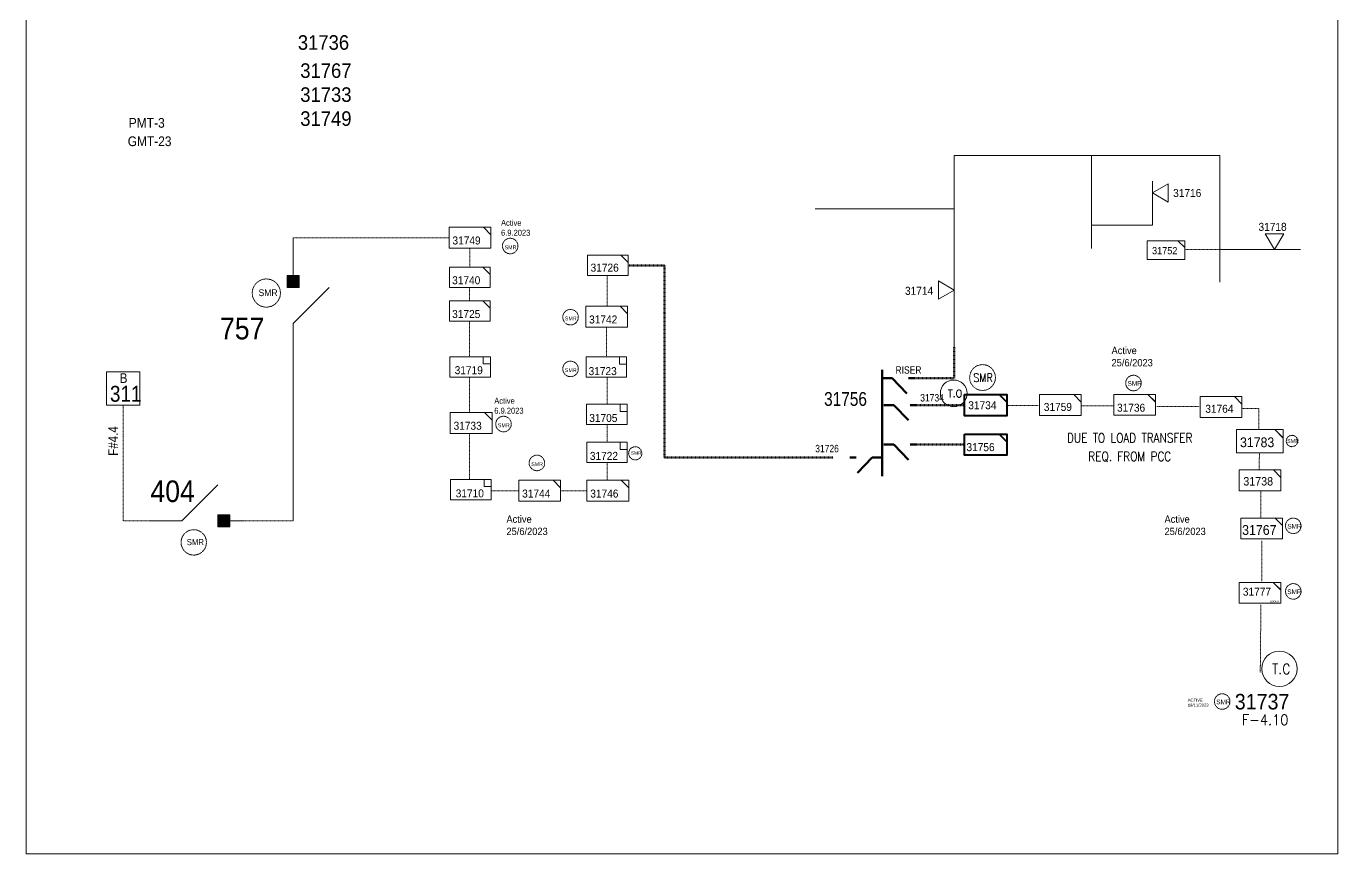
# Model space of a CAD drawing. Header units: metres. Extents: x 65984 to 144644, y -19036 to 23726.
# Drawn here: x 108227 to 109997, y 10523 to 11641 of the extents above; entities that cross this region are included whole.
import ezdxf
from ezdxf.enums import TextEntityAlignment as Align

# ---------------------------------------------------------------- set-up
doc = ezdxf.new("R2010")
doc.units = ezdxf.units.M
doc.header["$MEASUREMENT"] = 0
doc.linetypes.add('DGN Style 3', pattern=[0.013877, 0, -0.013877])
doc.layers.get('0').update_dxf_attribs({"color": 95, "lineweight": 40})
for name, color, linetype, lineweight in [('ABS', 7, 'Continuous', 40), ('ABS NUMBER', 112, 'Continuous', 30), ('d_eos', 111, 'Continuous', 40), ('d_eos no', 121, 'Continuous', 40), ('d_oh branch', 94, 'Continuous', 40), ('d_switch', 95, 'Continuous', 40), ('d_tf', 1, 'Continuous', 40), ('d_tf no', 6, 'Continuous', 40), ('d_ug cable', 95, 'Continuous', 40), ('d_unit sub', 7, 'Continuous', 40), ('fedr no', 95, 'Continuous', 40), ('GRID STATION  04', 7, 'Continuous', 40), ('O H MAIN FEEDER', 4, 'Continuous', 100), ('SW N O', 114, 'Continuous', 30)]:
    doc.layers.add(name, color=color, linetype=linetype, lineweight=lineweight)
doc.styles.add('NASKHF', font='naskhf.shx', dxfattribs={"height": 8})
doc.styles.add('Style-Arial', font='arial.ttf')
doc.styles.add('Style-ENGINEERING', font='ENGINEERING.shx')
doc.styles.add('Style-msdefault', font='msdefault.shx')
doc.styles.add('Style-STANDARD', font='STANDARD.shx')

# ---------------------------------------------------------------- blocks, each defined once
blk = doc.blocks.new('ABS2_1_1')
at = {"color": 0, "linetype": 'ByBlock', "lineweight": -2, "ltscale": 500}
for q in [(-29900, 43500), (0, 0)]:
    blk.add_line((0, 13600), q, dxfattribs=at)
at = {"color": 0, "linetype": 'ByBlock', "lineweight": -2, "ltscale": 500, "flags": 128}
for points in [[(5000, 43600), (-5000, 43600), (-5000, 53600), (5000, 53600)], [(3791, 49653), (3791, 49653), (3791, 49653)]]:
    blk.add_lwpolyline(points, close=True, dxfattribs=at)
at = {"color": 0, "linetype": 'ByBlock', "lineweight": -2, "ltscale": 500}
for points in [[(5000, 43600), (-5000, 43600), (5000, 53600), (-5000, 53600)], [(3791, 49653), (3791, 49653), (3791, 49653)]]:
    blk.add_solid(points, dxfattribs=at)
blk = doc.blocks.new('TF3')
at = {"color": 0, "linetype": 'ByBlock', "lineweight": -2}
for p, q in [((11.3, 9), (18.3, 9)), ((18.3, 9), (18.3, 2))]:
    blk.add_line(p, q, dxfattribs=at)
at = {"color": 0, "linetype": 'ByBlock', "lineweight": -2, "flags": 128}
blk.add_lwpolyline([(18.3, 2), (11.3, 2), (11.3, 9)], dxfattribs=at)
at = {"color": 0, "linetype": 'ByBlock', "lineweight": -2}
blk.add_3dface([(-21.7, 9), (18.3, 9), (18.3, -11), (-21.7, -11)], dxfattribs=at)
blk = doc.blocks.new('TF_8')
at = {"color": 0, "linetype": 'ByBlock', "lineweight": -2}
blk.add_line((6.3, 4.95), (9.9, 1.35), dxfattribs=at)
blk.add_3dface([(-10.1, 4.95), (9.9, 4.95), (9.9, -5.05), (-10.1, -5.05)], dxfattribs=at)
blk = doc.blocks.new('TRA1_798')
at = {"layer": 'd_tf', "color": 94, "linetype": 'Continuous', "lineweight": 13, "ltscale": 0.001246, "flags": 128}
blk.add_lwpolyline([(10, -17), (0, 0), (-10, -17)], close=True, dxfattribs=at)
blk = doc.blocks.new('TRA1_797')
at = {"layer": 'd_tf', "color": 94, "linetype": 'Continuous', "lineweight": 13, "ltscale": 0.001246, "xscale": 1.000046566088346, "yscale": 1.000046566088346, "zscale": 1.000046566088346, "rotation": 180.0000042736749}
blk.add_blockref('TRA1_798', (0, 0), dxfattribs=at)
blk = doc.blocks.new('*U2522')
at = {"layer": 'd_unit sub', "color": 2, "linetype": 'Continuous', "lineweight": 13, "flags": 128}
blk.add_lwpolyline([(20, 10), (20, 2.7), (12.8, 10)], close=True, dxfattribs=at)
at = {"layer": 'd_unit sub', "color": 2, "linetype": 'Continuous', "lineweight": 13, "xscale": 2, "yscale": 2, "zscale": 0.8845711694560097, "rotation": 359.9999999999999}
blk.add_blockref('TF_8', (0.2, 0.1), dxfattribs=at)
blk = doc.blocks.new('*U2523')
at = {"layer": 'd_unit sub', "color": 94, "linetype": 'Continuous', "lineweight": 13, "flags": 128}
blk.add_lwpolyline([(20, 10), (20, 2.7), (12.8, 10)], close=True, dxfattribs=at)
at = {"layer": 'd_unit sub', "color": 94, "linetype": 'Continuous', "lineweight": 13, "xscale": 2, "yscale": 2, "zscale": 0.8845711694560097, "rotation": 359.9999999999999}
blk.add_blockref('TF_8', (0.2, 0.1), dxfattribs=at)
blk = doc.blocks.new('*U3806')
at = {"layer": 'd_unit sub', "color": 2, "linetype": 'Continuous', "lineweight": 13, "flags": 128}
blk.add_lwpolyline([(20, 10), (20, 2.7), (12.8, 10)], close=True, dxfattribs=at)
at = {"layer": 'd_unit sub', "color": 2, "linetype": 'Continuous', "lineweight": 13, "xscale": 2, "yscale": 2, "zscale": 0.7153992447128505, "rotation": 359.9999999999999}
blk.add_blockref('TF_8', (0.2, 0.1), dxfattribs=at)
blk = doc.blocks.new('*U4248')
at = {"layer": 'SW N O', "color": 1, "lineweight": 13}
blk.add_circle((0, 0), 16.8, dxfattribs=at)
at = {"layer": 'SW N O', "color": 1, "lineweight": 13, "style": 'Style-STANDARD'}
blk.add_text('T.C', height=9.6, dxfattribs=at).set_placement((1.7, -0.2), align=Align.MIDDLE_CENTER)
blk = doc.blocks.new('*U4211')
at = {"layer": 'SW N O', "color": 3, "lineweight": 13}
blk.add_circle((0, 0), 16.8, dxfattribs=at)
at = {"layer": 'SW N O', "color": 3, "lineweight": 13, "style": 'Style-STANDARD'}
blk.add_text('T.O', height=9.6, dxfattribs=at).set_placement((1.7, -0.2), align=Align.MIDDLE_CENTER)

msp = doc.modelspace()

# ---------------------------------------------------------------- linework, layer by layer
at = {"layer": 'd_eos', "color": 94, "linetype": 'Continuous', "lineweight": 211, "ltscale": 1.864161}
for p, q in [((109382.3, 11032.8), (109382.3, 11176.4)), ((109382.3, 11165.1), (109395.9, 11165.1)), ((109395.9, 11165.1), (109415.8, 11144.6)), ((109384.6, 11128.9), (109398.2, 11128.9)), ((109398.2, 11128.9), (109418, 11108.4)), ((109384.6, 11075.5), (109398.2, 11075.5)), ((109398.2, 11075.5), (109418, 11055.1)), ((109382.3, 11058.1), (109368.7, 11058.1))]:
    msp.add_line(p, q, dxfattribs=at)
at = {"layer": 'd_eos', "color": 2, "linetype": 'Continuous', "lineweight": 211, "ltscale": 1.864161}
for p, q in [((109417.7, 11165.1), (109425.9, 11165.1)), ((109419.9, 11128.9), (109428.2, 11128.9)), ((109419.9, 11075.5), (109428.2, 11075.5)), ((109347, 11058.1), (109338.8, 11058.1)), ((109368.7, 11058.1), (109348.9, 11037.6))]:
    msp.add_line(p, q, dxfattribs=at)
at = {"layer": 'd_oh branch', "color": 94, "linetype": 'Continuous', "lineweight": 13}
for p, q in [((109479.6, 11362.3), (109479.6, 11465.8)), ((109479.6, 11465.8), (109838.3, 11465.8)), ((109665, 11465.8), (109665, 11340.3)), ((109838.3, 11465.8), (109838.3, 11294.9)), ((109291.9, 11393.8), (109479.6, 11393.8)), ((109479.6, 11362.3), (109479.6, 11206.2)), ((109838.3, 11338.8), (109947, 11338.8))]:
    msp.add_line(p, q, dxfattribs=at)
at = {"layer": 'd_oh branch', "color": 94, "linetype": 'Continuous', "lineweight": 13, "flags": 128}
msp.add_lwpolyline([(109665, 11372), (109747.3, 11372), (109747.3, 11431.1)], dxfattribs=at)
at = {"layer": 'd_ug cable', "color": 94, "linetype": 'DGN Style 3', "lineweight": 13}
for p, q in [((108825.5, 11314.9), (108825.5, 11340.9)), ((109790.9, 11338.8), (109838.9, 11338.8)), ((109009.9, 11193.8), (109009.9, 11234.1)), ((109593.1, 11128.3), (109550.4, 11128.3)), ((109695.2, 11128), (109651.4, 11128)), ((109810.2, 11126.9), (109753.2, 11126.9)), ((109868.3, 11124.1), (109891, 11124.1)), ((109891, 11096.2), (109891, 11124.1)), ((109891.4, 11041.5), (109891.6, 11064.4)), ((109893.5, 10975.6), (109893.5, 11013)), ((108520.6, 10972.7), (108587, 10972.7)), ((109894.7, 10945.6), (109894.7, 10890.9)), ((109893.7, 10859.7), (109892.8, 10767.7))]:
    msp.add_line(p, q, dxfattribs=at)
at = {"layer": 'd_ug cable', "color": 94, "linetype": 'DGN Style 3', "lineweight": 140}
for p, q in [((109428.2, 11128.9), (109493.5, 11128.9)), ((109428.2, 11075.5), (109493.5, 11075.5))]:
    msp.add_line(p, q, dxfattribs=at)
at = {"layer": 'd_ug cable', "color": 94, "linetype": 'DGN Style 3', "lineweight": 13, "flags": 128}
for points in [[(108797.6, 11354.6), (108587, 11354.6)], [(109010.9, 11303.9), (109010.9, 11262.3)], [(108825.3, 11269.4), (108825.3, 11287.5)], [(108825.3, 11194.2), (108825.3, 11242)], [(108825.3, 11118.9), (108825.3, 11166.8)], [(109010.9, 11166.1), (109010.9, 11130.1)], [(108357.6, 11128.7), (108357.6, 10972.7), (108393.8, 10972.7)], [(108825.3, 11028.5), (108825.3, 11090.4)], [(109010.9, 11102.5), (109010.9, 11078.6)], [(109010.9, 11051.5), (109010.9, 11028.3)], [(108891.7, 11013.2), (108854.5, 11013.2)], [(108983.7, 11013.2), (108983.7, 11013.2), (108948.1, 11013.2)]]:
    msp.add_lwpolyline(points, dxfattribs=at)
at = {"layer": 'd_ug cable', "color": 94, "linetype": 'DGN Style 3', "lineweight": 100, "flags": 128}
for points in [[(109039.1, 11317.6), (109088.3, 11317.6), (109088.3, 11058.1), (109316.1, 11058.1)], [(109425.9, 11165.1), (109479.6, 11165.1), (109479.6, 11206.9)]]:
    msp.add_lwpolyline(points, dxfattribs=at)
at = {"layer": 'd_ug cable', "color": 2, "linetype": 'DGN Style 3', "lineweight": 13}
for centre, radius in [((108880.1, 11343.7), 10.5), ((108550.8, 11280.2), 19), ((108961.5, 11247.6), 10.5), ((108961.5, 11177.8), 10.5), ((109517.8, 11166.1), 17.4), ((109721.6, 11158.7), 10.5), ((108871, 11103.3), 10.5), ((109048.9, 11063.8), 8.89), ((108916.1, 11050.8), 10.5), ((109937.4, 10965.8), 10.5), ((108452.8, 10943.5), 17.1), ((109937.4, 10877.3), 10.5), ((109841.4, 10728.6), 10.5)]:
    msp.add_circle(centre, radius, dxfattribs=at)
at = {"layer": 'd_ug cable', "color": 1, "linetype": 'DGN Style 3', "lineweight": 13}
msp.add_circle((109935.6, 11080.4), 7.67, dxfattribs=at)
at = {"layer": 'GRID STATION  04', "color": 94, "linetype": 'Continuous', "lineweight": 13, "ltscale": 1.541854, "flags": 128}
msp.add_lwpolyline([(108335, 11174), (108335, 11128.7), (108380.2, 11128.7), (108380.2, 11174)], close=True, dxfattribs=at)
at = {"layer": 'O H MAIN FEEDER', "color": 94, "lineweight": 13, "ltscale": 1.455111}
for p, q in [((108587, 11354.6), (108587, 11304)), ((108587, 11217.2), (108587, 10972.7)), ((108492.1, 10972.7), (108520.6, 10972.7))]:
    msp.add_line(p, q, dxfattribs=at)
at = {"layer": 'O H MAIN FEEDER', "color": 2, "lineweight": 13, "ltscale": 1.455111}
msp.add_line((108393.4, 10972.7), (108416.7, 10972.7), dxfattribs=at)
at = {"layer": 'O H MAIN FEEDER', "color": 140, "lineweight": 13, "ltscale": 0.861012, "flags": 128}
msp.add_lwpolyline([(109997.4, 11836), (108226.6, 11836), (108226.6, 10523), (109997.4, 10523)], close=True, dxfattribs=at)

# ---------------------------------------------------------------- block references
at = {"layer": 'ABS', "color": 2, "linetype": 'Continuous', "lineweight": 13, "ltscale": 2.422325, "xscale": 0.001622959639384025, "zscale": 0.001074775671452655}
for p, yscale, rotation in [((108587, 11217), -0.001622959639384026, 180.0000000000002), ((108414.7, 10972.7), 0.001622959639384025, 269.9999999999997)]:
    msp.add_blockref('ABS2_1_1', p, dxfattribs=dict(at, yscale=yscale, rotation=rotation))
at = {"layer": 'd_tf', "color": 94, "linetype": 'Continuous', "lineweight": 13, "ltscale": 0.001246, "extrusion": (0, 0, -1), "xscale": 1.24628398154907, "yscale": 1.24628398154907, "zscale": 1.24628398154907, "rotation": 89.90821925562031}
msp.add_blockref('TRA1_797', (-109747.3, 11415.4), dxfattribs=at)
at = {"layer": 'd_tf', "color": 94, "linetype": 'Continuous', "lineweight": 13, "ltscale": 0.001246, "xscale": 1.24628398154907, "yscale": 1.24628398154907, "zscale": 1.24628398154907}
for p, rotation in [((109911.9, 11338.8), 359.9082192556203), ((109479.6, 11284.3), 89.90821925562032)]:
    msp.add_blockref('TRA1_797', p, dxfattribs=dict(at, rotation=rotation))
at = {"layer": 'd_unit sub', "color": 2, "linetype": 'Continuous', "lineweight": 13}
for name, p, xscale, yscale, zscale in [('*U2522', (108825.8, 11355), 1.40891137490831, 1.40891137490831, 1.40891137490831), ('*U2522', (109010.3, 11248.2), 1.40891137490831, 1.40891137490831, 1.40891137490831), ('*U2522', (109723.1, 11129.2), 1.40891137490831, 1.40891137490831, 1.40891137490831), ('*U2522', (108827.4, 11104.8), 1.40891137490831, 1.40891137490831, 1.40891137490831), ('*U3806', (109892.2, 11080.1), 1.567871580234167, 1.567871580234167, 1.567871580234167), ('*U2522', (108919.9, 11013.2), 1.40891137490831, 1.40891137490831, 1.40891137490831), ('*U2522', (109894.8, 10962.3), 1.40891137490831, 1.40891137490831, 1.40891137490831), ('*U2522', (109892.3, 10875.3), 1.40891137490831, 1.40891137490831, 1.40891137490831)]:
    msp.add_blockref(name, p, dxfattribs=dict(at, xscale=xscale, yscale=yscale, zscale=zscale))
at = {"layer": 'd_unit sub', "color": 94, "linetype": 'Continuous', "lineweight": 13}
for p, xscale, yscale, zscale in [((109765.4, 11338.2), 1.268020237417479, 1.268020237417479, 1.268020237417479), ((109622.9, 11129.1), 1.40891137490831, 1.40891137490831, 1.40891137490831), ((109839.9, 11126.3), 1.40891137490831, 1.40891137490831, 1.40891137490831), ((109892.5, 11027.2), 1.40891137490831, 1.40891137490831, 1.40891137490831), ((109011.9, 11013.2), 1.40891137490831, 1.40891137490831, 1.40891137490831)]:
    msp.add_blockref('*U2523', p, dxfattribs=dict(at, xscale=xscale, yscale=yscale, zscale=zscale))
at = {"layer": 'd_unit sub', "color": 94, "linetype": 'Continuous', "lineweight": 13, "rotation": 359.9999999999999}
for name, p, xscale, yscale, zscale in [('TF_8', (109012, 11317.8), 2.74182124163754, 2.74182124163754, 1.37091062081877), ('TF_8', (108825.7, 11301.4), 2.74182124163754, 2.74182124163754, 1.37091062081877), ('TF_8', (108825.7, 11255.9), 2.74182124163754, 2.74182124163754, 1.37091062081877), ('TF3', (108828.3, 11181.8), 1.37055966769984, 1.37055966769984, 0.4178535572255605), ('TF3', (109012.9, 11117.7), 1.37055966769984, 1.37055966769984, 0.4178535572255605), ('TF3', (109013.1, 11066.3), 1.37055966769984, 1.37055966769984, 0.4178535572255605), ('TF3', (108829.4, 11016.1), 1.37055966769984, 1.37055966769984, 0.4178535572255605)]:
    msp.add_blockref(name, p, dxfattribs=dict(at, xscale=xscale, yscale=yscale, zscale=zscale))
at = {"layer": 'd_unit sub', "color": 2, "linetype": 'Continuous', "lineweight": 13, "xscale": 1.37055966769984, "yscale": 1.37055966769984, "zscale": 0.4178535572255605, "rotation": 359.9999999999999}
msp.add_blockref('TF3', (109012.2, 11181.5), dxfattribs=at)
at = {"layer": 'd_unit sub', "color": 2, "linetype": 'Continuous', "lineweight": 40, "xscale": 2.857534641099274, "yscale": 2.857534641099274, "zscale": 1.246282382562518}
msp.add_blockref('TF_8', (109522.3, 11129), dxfattribs=at)
at = {"layer": 'd_unit sub', "color": 94, "linetype": 'Continuous', "lineweight": 40, "xscale": 2.857534641099274, "yscale": 2.857534641099274, "zscale": 1.246282382562518}
msp.add_blockref('TF_8', (109522.3, 11075.6), dxfattribs=at)
at = {"layer": 'SW N O', "color": 3, "lineweight": 13, "xscale": 1.071498388788046, "yscale": 1.071498388788046, "zscale": 1.071498388788046}
msp.add_blockref('*U4211', (109478.9, 11144.7), dxfattribs=at)
at = {"layer": 'SW N O', "color": 1, "lineweight": 13, "xscale": 1.420738597877886, "yscale": 1.420738597877886, "zscale": 1.420738597877886}
msp.add_blockref('*U4248', (109918.7, 10772.8), dxfattribs=at)

# ---------------------------------------------------------------- texts
at = {"layer": 'ABS NUMBER', "color": 2, "lineweight": 13, "style": 'Style-Arial', "width": 0.88}
for s, p in [('757', (108488.3, 11246.8)), ('404', (108394.3, 11027.1))]:
    msp.add_text(s, height=29.2, dxfattribs=at).set_placement(p, align=Align.TOP_LEFT)
at = {"layer": 'd_eos no', "color": 7, "linetype": 'Continuous', "lineweight": 13, "style": 'Style-Arial', "width": 0.88}
msp.add_text('PMT-3', height=13.18, dxfattribs=at).set_placement((108365, 11516.6), align=Align.TOP_LEFT)
at = {"layer": 'd_eos no', "color": 2, "linetype": 'Continuous', "lineweight": 13, "style": 'Style-msdefault', "width": 0.833333}
msp.add_text('31756', height=18.66, dxfattribs=at).set_placement((109303.9, 11146.5), align=Align.TOP_LEFT)
at = {"layer": 'd_eos no', "color": 7, "linetype": 'Continuous', "lineweight": 13, "insert": (108363.7, 11491.7), "char_height": 13.088, "attachment_point": 1, "style": 'NASKHF'}
msp.add_mtext('\\fArial|b0|i0|c178178|p39;\\H1x;\\W0.88;GMT-23\\P', dxfattribs=at)
at = {"layer": 'd_switch', "color": 94, "linetype": 'Continuous', "lineweight": 30, "style": 'Style-ENGINEERING', "width": 0.857143}
for s, p in [('RISER', (109400.3, 11181.3)), ('31734', (109433.7, 11143.8)), ('31726', (109291.9, 11075.2))]:
    msp.add_text(s, height=10.02, dxfattribs=at).set_placement(p, align=Align.TOP_LEFT)
at = {"layer": 'd_tf no', "color": 121, "linetype": 'Continuous', "lineweight": 13, "style": 'Style-msdefault', "width": 0.945946}
for s, height, p in [('31736', 19.69, (108593.3, 11628.4)), ('31767', 19.69, (108596.6, 11590.4)), ('31733', 19.69, (108596.6, 11558)), ('31749', 19.69, (108596.6, 11525.6)), ('31736', 10.81, (109699.4, 11130.8)), ('31744', 10.81, (108896.2, 11014.8)), ('31767', 13.21, (109868.3, 10966.8))]:
    msp.add_text(s, height=height, dxfattribs=at).set_placement(p, align=Align.TOP_LEFT)
at = {"layer": 'd_tf no', "color": 94, "linetype": 'Continuous', "lineweight": 13, "style": 'Style-msdefault', "width": 0.945946}
msp.add_text('31716', height=10.81, dxfattribs=at).set_placement((109813.2, 11420.7), align=Align.TOP_RIGHT)
for s, height, p in [('31718', 10.81, (109890.4, 11375)), ('31752', 9.72, (109746.7, 11342.3)), ('31726', 10.81, (108988.6, 11319.9)), ('31740', 10.81, (108801.7, 11302.9)), ('31714', 10.81, (109413.1, 11288.6)), ('31725', 10.81, (108801.7, 11257.3)), ('31719', 10.81, (108805.1, 11181.4)), ('31759', 10.81, (109600.5, 11131.8)), ('31764', 10.81, (109818.6, 11129.3)), ('31705', 10.81, (108986.8, 11116.9)), ('31722', 10.81, (108987.6, 11065.7)), ('31710', 10.81, (108806.5, 11015.1)), ('31746', 10.81, (108988.2, 11014.8)), ('31738', 11.42, (109869.9, 11031.7))]:
    msp.add_text(s, height=height, dxfattribs=at).set_placement(p, align=Align.TOP_LEFT)
at = {"layer": 'd_tf no', "color": 111, "linetype": 'Continuous', "lineweight": 13, "style": 'Style-msdefault', "width": 0.945946}
for s, p in [('31749', (108802.1, 11356.6)), ('31733', (108803.6, 11106.4))]:
    msp.add_text(s, height=10.81, dxfattribs=at).set_placement(p, align=Align.TOP_LEFT)
at = {"layer": 'd_tf no', "color": 1, "linetype": 'Continuous', "lineweight": 40, "style": 'Style-msdefault', "width": 0.945946}
for height, p in [(5.18, (108872.6, 11344.5)), (9.14, (108540.3, 11285.2)), (5.18, (108953.9, 11248.5)), (5.18, (108953.9, 11178.6)), (6.33, (109713.6, 11161.3)), (5.18, (108863.5, 11104.2)), (5.18, (108908.5, 11051.7)), (4.61, (109043, 11066.5)), (6.33, (109929.3, 10968.4)), (8.23, (108443.4, 10948)), (6.33, (109929.3, 10879.9)), (6.33, (109833.4, 10731.2))]:
    msp.add_text('SMR', height=height, dxfattribs=at).set_placement(p, align=Align.TOP_LEFT)
at = {"layer": 'd_tf no', "color": 2, "linetype": 'Continuous', "lineweight": 13, "style": 'Style-msdefault', "width": 0.945946}
for s, height, p in [('31742', 10.81, (108986.6, 11249.9)), ('31723', 10.81, (108985.9, 11180.2)), ('31783', 13.13, (109865.5, 11085.2)), ('31777', 10.81, (109869.3, 10882.3)), ('31737', 20.96, (109858.4, 10738.9))]:
    msp.add_text(s, height=height, dxfattribs=at).set_placement(p, align=Align.TOP_LEFT)
at = {"layer": 'd_tf no', "color": 2, "linetype": 'Continuous', "lineweight": 40, "style": 'Style-msdefault', "width": 0.945946}
msp.add_text('31734', height=10.81, dxfattribs=at).set_placement((109498.6, 11134.1), align=Align.TOP_LEFT)
at = {"layer": 'd_tf no', "color": 94, "linetype": 'Continuous', "lineweight": 40, "style": 'Style-msdefault', "width": 0.945946}
msp.add_text('31756', height=10.81, dxfattribs=at).set_placement((109496.1, 11077.5), align=Align.TOP_LEFT)
at = {"layer": 'd_tf no', "color": 7, "linetype": 'Continuous', "lineweight": 13, "style": 'Style-msdefault', "width": 0.945946}
msp.add_text('1000KVA', height=2.08, dxfattribs=at).set_placement((109906.1, 10864.7), align=Align.TOP_LEFT)
at = {"layer": 'd_tf no', "color": 121, "linetype": 'Continuous', "lineweight": 40, "attachment_point": 1, "style": 'NASKHF'}
for s, insert, char_height in [('\\Fmsdefault;\\H1x;\\W0.945946;Active\\P6.9.2023', (108867.7, 11379), 8.022), ('\\Fmsdefault;\\H1x;\\W0.945946;Active\\P25/6/2023', (109692, 11207.6), 9.904), ('\\Fmsdefault;\\H1x;\\W0.945946;Active\\P6.9.2023', (108858.6, 11138.7), 8.022), ('\\Fmsdefault;\\H1x;\\W0.945946;Active\\P25/6/2023', (108875, 10979.8), 9.904), ('\\Fmsdefault;\\H1x;\\W0.945946;Active\\P25/6/2023', (109763.5, 10979.8), 9.904), ('\\Fmsdefault;\\H1x;\\W0.945946;ACTIVE\\P19/11/2023', (109794.9, 10732.6), 4.093)]:
    msp.add_mtext(s, dxfattribs=dict(at, insert=insert, char_height=char_height))
at = {"layer": 'd_tf no', "color": 1, "linetype": 'Continuous', "lineweight": 40, "ltscale": 0.9, "insert": (109518.5, 11165.9), "char_height": 11.363, "attachment_point": 5, "line_spacing_factor": 1.2, "style": 'Style-STANDARD'}
msp.add_mtext('\\H1x;\\W0.909091;SMR\\P', dxfattribs=at)
at = {"layer": 'd_tf no', "color": 2, "linetype": 'Continuous', "lineweight": 40, "ltscale": 1.436033, "insert": (109716.6, 11071.5), "char_height": 12.519, "attachment_point": 5, "line_spacing_factor": 1.2, "style": 'Style-STANDARD'}
msp.add_mtext('\\H1x;\\W0.909091;DUE TO LOAD TRANSFER\\PREQ. FROM PCC', dxfattribs=at)
at = {"layer": 'd_tf no', "color": 2, "lineweight": 13, "insert": (109929.1, 11082.9), "char_height": 5.152, "attachment_point": 1, "style": 'NASKHF'}
msp.add_mtext('\\Fmsdefault;\\H1x;\\W0.925;SMR\\P', dxfattribs=at)
at = {"layer": 'fedr no', "color": 2, "linetype": 'Continuous', "lineweight": 13, "insert": (109899.4, 10703.8), "char_height": 14.09, "attachment_point": 5, "style": 'Style-STANDARD'}
msp.add_mtext('F-4.10', dxfattribs=at)
at = {"layer": 'GRID STATION  04', "color": 94, "linetype": 'Continuous', "lineweight": 13, "style": 'Style-msdefault', "width": 0.888889}
for s, height, p in [('B', 13.1, (108352.9, 11171.9)), ('311', 21.5, (108339.6, 11154.9))]:
    msp.add_text(s, height=height, dxfattribs=at).set_placement(p, align=Align.TOP_LEFT)
msp.add_text('F#4.4', height=13.14, rotation=90, dxfattribs=at).set_placement((108337.3, 11060.4), align=Align.TOP_LEFT)

doc.saveas('drawing.dxf')
